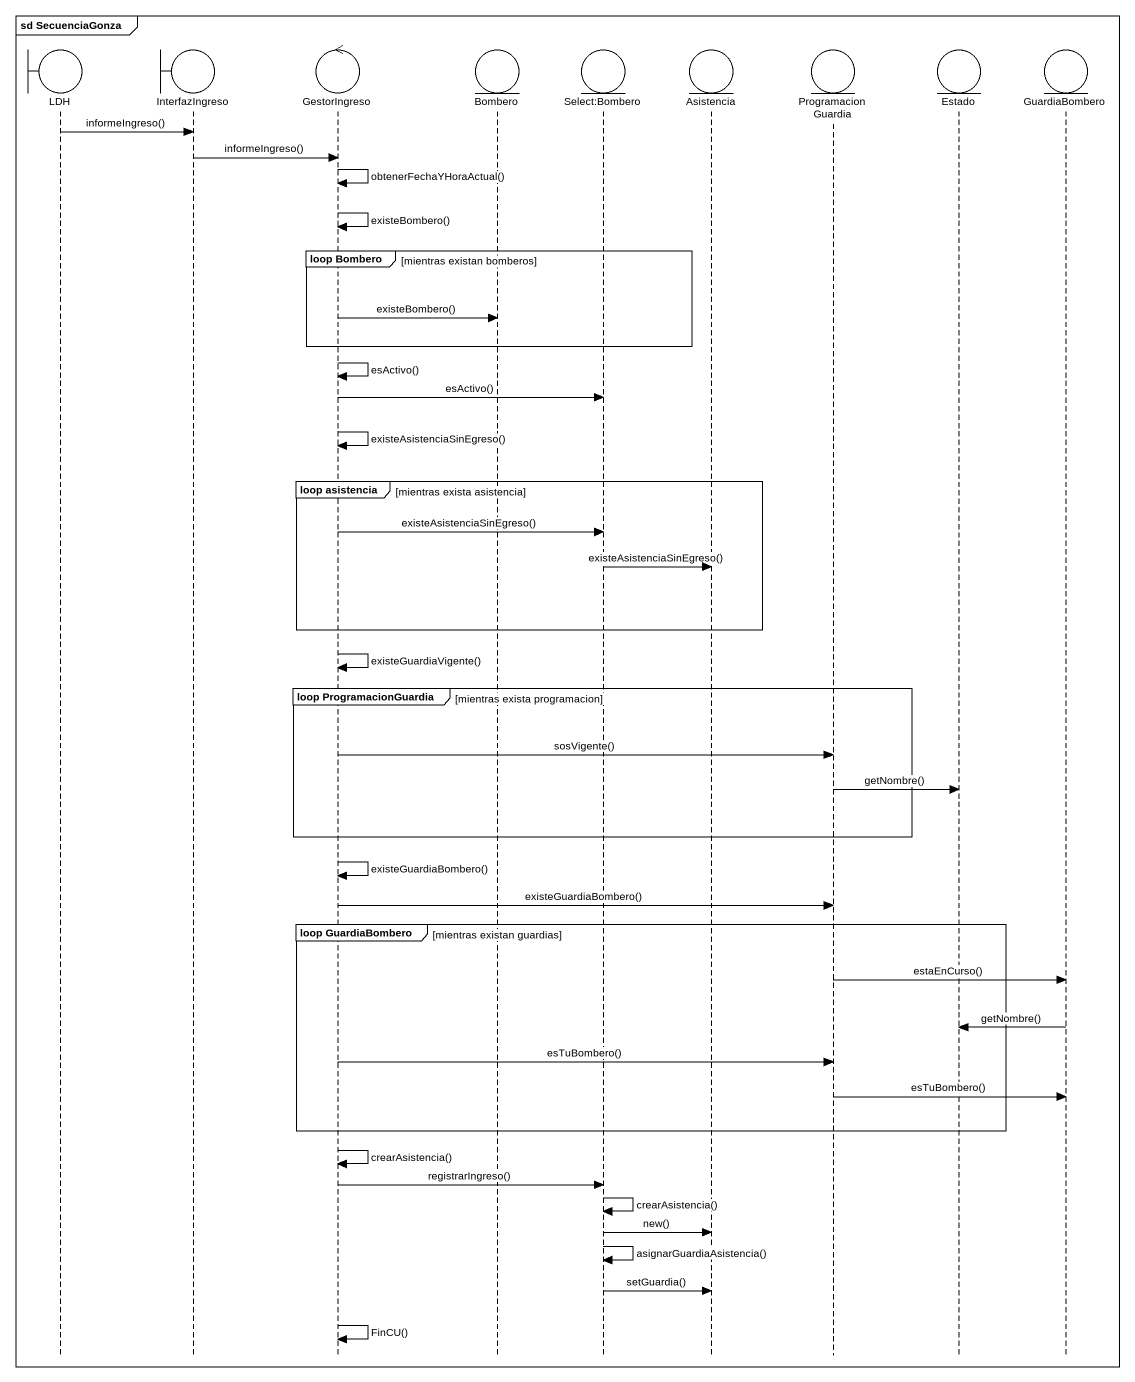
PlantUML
@startuml
mainframe sd SecuenciaGonza
hide footbox
boundary LDH
boundary InterfazIngreso
control GestorIngreso
entity Bombero
entity "Select:Bombero" as Select_Bombero
entity Asistencia
entity ProgramacionGuardia
entity Estado
entity GuardiaBombero

LDH -> InterfazIngreso : informeIngreso()
InterfazIngreso -> GestorIngreso : informeIngreso()
GestorIngreso -> GestorIngreso : obtenerFechaYHoraActual()
GestorIngreso -> GestorIngreso : existeBombero()
group loop Bombero [mientras existan bomberos]
  GestorIngreso -> Bombero : existeBombero()
end
GestorIngreso -> GestorIngreso : esActivo()
GestorIngreso -> Select_Bombero : esActivo()
GestorIngreso -> GestorIngreso : existeAsistenciaSinEgreso()
group loop asistencia [mientras exista asistencia]
  GestorIngreso -> Select_Bombero : existeAsistenciaSinEgreso()
  Select_Bombero -> Asistencia : existeAsistenciaSinEgreso()
end
GestorIngreso -> GestorIngreso : existeGuardiaVigente()
group loop ProgramacionGuardia [mientras exista programacion]
  GestorIngreso -> ProgramacionGuardia : sosVigente()
  ProgramacionGuardia -> Estado : getNombre()
end
GestorIngreso -> GestorIngreso : existeGuardiaBombero()
GestorIngreso -> ProgramacionGuardia : existeGuardiaBombero()
group loop GuardiaBombero [mientras existan guardias]
  ProgramacionGuardia -> GuardiaBombero : estaEnCurso()
  GuardiaBombero -> Estado : getNombre()
  GestorIngreso -> ProgramacionGuardia : esTuBombero()
  ProgramacionGuardia -> GuardiaBombero : esTuBombero()
end
GestorIngreso -> GestorIngreso : crearAsistencia()
GestorIngreso -> Select_Bombero : registrarIngreso()
Select_Bombero -> Select_Bombero : crearAsistencia()
Select_Bombero -> Asistencia : new()
Select_Bombero -> Select_Bombero : asignarGuardiaAsistencia()
Select_Bombero -> Asistencia : setGuardia()
GestorIngreso -> GestorIngreso : FinCU()
@enduml
